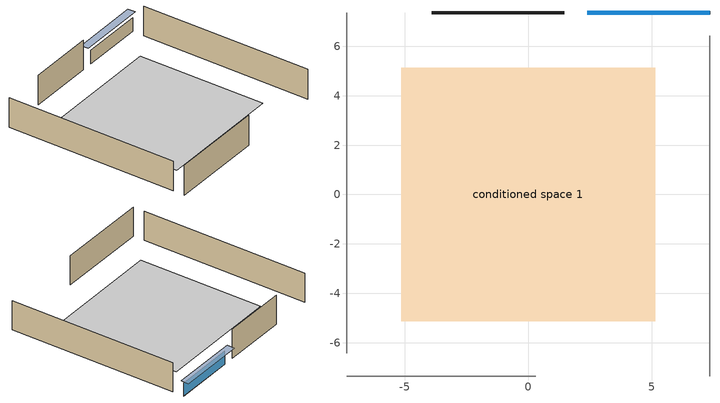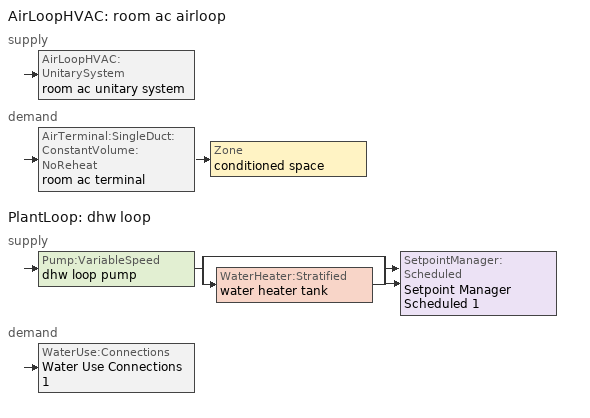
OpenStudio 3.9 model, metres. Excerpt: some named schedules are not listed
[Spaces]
conditioned space 1
 floor adiabatic (Floor1 construction): -5.14,-5.14 -5.14,5.14 5.14,5.14 5.14,-5.14 z6.1
 wall outside (Wall1 construction): 1.47,7.36 -3.9,7.36 z6.1:8.53
 wall outside (AdiabaticWallConstruction): 7.36,7.36 2.39,7.36 z6.1:7.22
 wall adiabatic (Wall2 construction): 7.36,-7.36 7.36,6.43 z6.1:8.53
 wall adiabatic (Wall3 construction): -7.36,-7.36 0.3,-7.36 z6.1:8.53
 wall adiabatic (Wall4 construction): -7.36,7.36 -7.36,-6.43 z6.1:8.53
 window (WindowConstruction): 7.36,7.36 2.4,7.36 z6.1:7.22
 ceiling adiabatic (Floor2 construction): 5.14,-5.14 5.14,5.14 -5.14,5.14 -5.14,-5.14 z6.1
shading: 2.09,7.36 7.67,7.36 7.67,7.97 2.09,7.97 z7.53
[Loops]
AirLoopHVAC 'room ac airloop'
 supply: AirLoopHVAC:UnitarySystem 'room ac unitary system'
 demand: AirTerminal:SingleDuct:ConstantVolume:NoReheat 'room ac terminal' > Zone 'conditioned space'
PlantLoop 'dhw loop'
 supply: Pump:VariableSpeed 'dhw loop pump' > split
  | bypass
  | WaterHeater:Stratified 'water heater tank'
  join > SetpointManager:Scheduled 'Setpoint Manager Scheduled 1'
 demand: WaterUse:Connections 'Water Use Connections 1'
[Site]
Renton Muni_WA: Latitude {deg}=47.49; Longitude {deg}=-122.21; Time Zone {hr}=-8; Elevation {m}=9; Terrain=Suburbs; Keep Site Location Information=Yes
[Site:GroundTemperature:Shallow]
9.86948, 8.64481, 8.54673, 9.1279, 11.461, 13.7832, 15.7964, 17.0717, 17.1801, 16.1428, 14.1809, 11.93
[Site:WaterMainsTemperature]
Calculation Method=Schedule; Temperature Schedule=mains temperature schedule
[Building]
Building 1
[Material] Roughness=Rough
Name | Thickness {m} | Conductivity {W/m-K} | Density {kg/m3} | Specific Heat {J/kg-K} | Thermal Absorptance | Solar Absorptance | Visible Absorptance
wood siding | 0.0254 | 0.102417 | 544.68 | 1172.36 | 0.9 | 0.85 | 0.85
wall rigid ins | 0.051816 | 0.029427 | 32.04 | 1214.23 | 0.9 | 0.7 | 0.7
osb sheathing 0.5 in. | 0.0127 | 0.115458 | 512.64 | 1214.23 | 0.9 | 0.7 | 0.7
wall stud and cavity | 0.1397 | 0.230639 | 139.0536 | 1170.24 | 0.9 | 0.7 | 0.7
gypsum board | 0.0127 | 0.160291 | 801 | 837.4 | 0.9 | 0.6 | 0.6
osb sheathing 0.5 in. 1; osb sheathing 0.5 in. 2; osb sheathing 0.5 in. 3 | 0.0127 | 0.115458 | 512.64 | 1214.23
wall stud and cavity 1 | 0.1397 | 0.506836 | 139.0536 | 1170.24 | 0.9 | 0.7 | 0.7
floor stud and cavity | 0.0889 | 2.00347 | 50.32683 | 1063.81 | 0.9 | 0.7 | 0.7
floor covering | 0.0127 | 9.015625 | 54.468 | 1339.84 | 0.9 | 0.6 | 0.6
ceiling stud and cavity | 0.0889 | 1.05181 | 20.9862 | 1087.66 | 0.9 | 0.7 | 0.7
gypsum board 1 | 0.00254 | 0.160291 | 801 | 837.4 | 0.9 | 0.6 | 0.6
wood siding 1 | 0.0254 | 0.102417 | 544.68 | 1172.36
wall rigid ins 1 | 0.512978 | 0.029427 | 32.04 | 1214.23 | 0.9 | 0.7 | 0.7
wall stud and cavity 2 | 0.0889 | 0.380278 | 52.3479 | 1209.89 | 0.9 | 0.7 | 0.7
wall stud and cavity 3 | 0.0889 | 0.391764 | 83.0341 | 1211.67 | 0.9 | 0.7 | 0.7
furniture material conditioned space 1 | 0.1524 | 0.115458 | 640.8 | 1214.23 | 0.9 | 0.6 | 0.6
[Construction]
Wall1 construction: wood siding, wall rigid ins, osb sheathing 0.5 in., wall stud and cavity, gypsum board
Wall2 construction: osb sheathing 0.5 in. 1, wall stud and cavity 1, gypsum board
Wall3 construction: osb sheathing 0.5 in. 2, wall stud and cavity 1, gypsum board
Wall4 construction: osb sheathing 0.5 in. 3, wall stud and cavity 1, gypsum board
Floor1 construction: floor stud and cavity, floor covering
Floor2 construction: ceiling stud and cavity, gypsum board 1
WindowConstruction: WindowMaterial
AdiabaticWallConstruction: wood siding 1, wall rigid ins 1, wall stud and cavity 2, gypsum board
PartitionWallConstruction: gypsum board, wall stud and cavity 3, gypsum board
furniture construction conditioned space 1: furniture material conditioned space 1
[WindowMaterial:SimpleGlazingSystem]
WindowMaterial: U-Factor {W/m2-K}=2.15764; Solar Heat Gain Coefficient=0.44
[ThermalZone]
conditioned space: Multiplier=1; Volume {m3}=257.797; Thermostat=conditioned space temperature setpoint; Use Ideal Air Loads=No
[Sizing:Zone]
conditioned space: Zone Cooling Design Supply Air Temperature Input Method=SupplyAirTemperature; Zone Cooling Design Supply Air Temperature {C}=14; Zone Cooling Design Supply Air Temperature Difference {deltaC}=11.11; Zone Heating Design Supply Air Temperature Input Method=SupplyAirTemperature; Zone Heating Design Supply Air Temperature {C}=40; Zone Heating Design Supply Air Temperature Difference {deltaC}=11.11; Zone Cooling Design Supply Air Humidity Ratio {kg-H2O/kg-air}=0.0085; Zone Heating Design Supply Air Humidity Ratio {kg-H2O/kg-air}=0.008; Cooling Design Air Flow Method=DesignDay; Heating Design Air Flow Method=DesignDay; Account for Dedicated Outdoor Air System=No; Dedicated Outdoor Air System Control Strategy=NeutralSupplyAir; Dedicated Outdoor Air Low Setpoint Temperature for Design {C}=autosize; Dedicated Outdoor Air High Setpoint Temperature for Design {C}=autosize; Zone Load Sizing Method=Sensible Load Only No Latent Load; Zone Latent Cooling Design Supply Air Humidity Ratio Input Method=HumidityRatioDifference; Zone Cooling Design Supply Air Humidity Ratio Difference {kgWater/kgDryAir}=0.005; Zone Latent Heating Design Supply Air Humidity Ratio Input Method=HumidityRatioDifference; Zone Humidification Design Supply Air Humidity Ratio Difference {kgWater/kgDryAir}=0.005; Sizing Option=Coincident
[Zone equipment]
conditioned space: room ac terminal, electric baseboard
[Space]
conditioned space 1: Thermal Zone=conditioned space; Volume {m3}=257.797
[ThermostatSetpoint:DualSetpoint]
conditioned space temperature setpoint: Heating Setpoint Temperature Schedule=heating setpoint; Cooling Setpoint Temperature Schedule=cooling setpoint; Temperature Difference Between Cutout And Setpoint {deltaC}=0
[SurfaceProperty:IncidentSolarMultiplier]
Window1: Incident Solar Multiplier=1; Incident Solar Multiplier Schedule=trans schedule winter=0.85 summer=0.7
[InternalMass:Definition] Design Level Calculation Method=SurfaceArea
Name | Construction | Surface Area {m2}
partition wall mass | PartitionWallConstruction | 105.724
furniture mass conditioned space 1 | furniture construction conditioned space 1 | 42.28946
[InternalMass] Space or SpaceType=conditioned space 1; Multiplier=1
Name | Internal Mass Definition
partition wall mass | partition wall mass
furniture mass conditioned space 1 | furniture mass conditioned space 1
[Coil:Cooling:DX:SingleSpeed]
room ac clg coil: Availability Schedule=Always On Discrete; Rated Total Cooling Capacity {W}=1113.38; Rated Sensible Heat Ratio=0.65; Rated COP {W/W}=3.48203; Rated Air Flow Rate {m3/s}=0.0466161; Rated Evaporator Fan Power Per Volume Flow Rate 2017 {W/(m3/s)}=773.3; Rated Evaporator Fan Power Per Volume Flow Rate 2023 {W/(m3/s)}=934.4; Total Cooling Capacity Function of Temperature Curve=Cool-CAP-fT1; Total Cooling Capacity Function of Flow Fraction Curve=Cool-CAP-fFF1; Energy Input Ratio Function of Temperature Curve=Cool-EIR-fT1; Energy Input Ratio Function of Flow Fraction Curve=Cool-EIR-fFF1; Part Load Fraction Correlation Curve=Cool-PLF-fPLR1; Minimum Outdoor Dry-Bulb Temperature for Compressor Operation {C}=-25; Nominal Time for Condensate Removal to Begin {s}=1000; Ratio of Initial Moisture Evaporation Rate and Steady State Latent Capacity=1.5; Maximum Cycling Rate {cycles/hr}=3; Latent Capacity Time Constant {s}=45; Condenser Type=AirCooled; Evaporative Condenser Effectiveness=0.9; Evaporative Condenser Air Flow Rate {m3/s}=autosize; Evaporative Condenser Pump Rated Power Consumption {W}=autosize; Crankcase Heater Capacity {W}=0; Maximum Outdoor Dry-Bulb Temperature for Crankcase Heater Operation {C}=10; Basin Heater Capacity {W/K}=0; Basin Heater Setpoint Temperature {C}=2
[Fan:SystemModel] Availability Schedule=Always On Discrete; Speed Control Method=Discrete; Electric Power Minimum Flow Rate Fraction=0.2; Design Pressure Rise {Pa}=500; Motor Efficiency=1; Motor In Air Stream Fraction=1; Design Electric Power Consumption {W}=autosize; Design Power Sizing Method=PowerPerFlow; Electric Power Per Unit Flow Rate Per Unit Pressure {W-s/m3-Pa}=1.66667; Fan Total Efficiency=0.7; Motor Loss Radiative Fraction=0
Name | Design Maximum Air Flow Rate {m3/s} | Electric Power Per Unit Flow Rate {W/(m3/s)} | Speed Flow Fraction 1 | Speed Electric Power Fraction 1
room ac supply fan | 0.0467228 | 1e-06 | 1 | 1
water heater fan | 0.0854225 | 97.8923
[EnergyManagementSystem:Sensor]
Name | Output Variable or Output Meter Index Key | Output Variable or Output Meter
room_ac_supply_fan_s | room ac supply fan | Fan Electricity Energy
room_ac_clg_coil_s | room ac clg coil | Cooling Coil Total Cooling Energy
htg_spt; htg_sp_s; htg_sp_s_1 | heating setpoint | Schedule Value
cond_zone_temp | conditioned space | Zone Air Temperature
oa_temp |  | Site Outdoor Air Drybulb Temperature
water_heater_amb_temp | other heated space | Schedule Value
water_heater_amb1_rh | Environment | Site Outdoor Air Relative Humidity
water_heater_amb2_rh | conditioned space | Zone Air Relative Humidity
water_heater_tl | water heater tank | Water Heater Heat Loss Rate
water_heater_sens_cool | water heater coil | Cooling Coil Sensible Cooling Rate
water_heater_lat_cool | water heater coil | Cooling Coil Latent Cooling Rate
water_heater_fan_pwr; water_heater_fan_energy | water heater fan | Fan Electricity Rate
water_heater_T_set | water heater setpoint | Schedule Value
water_heater_tank_energy | water heater tank | Water Heater Electricity Rate
water_heater_coil_energy | water heater coil | Cooling Coil Water Heating Electricity Rate
water_heater_tank_on_cycle_parasitic | water heater tank | Water Heater On Cycle Parasitic Electricity Rate
water_heater_tank_off_cycle_parasitic | water heater tank | Water Heater Off Cycle Parasitic Electricity Rate
fridge_tin_s; tin_s; tin_s_1 | conditioned space | Zone Mean Air Temperature
out_pb_s |  | Site Outdoor Air Barometric Pressure
out_wt_s |  | Site Outdoor Air Humidity Ratio
win_s | conditioned space | Zone Air Humidity Ratio
site_vw_s |  | Site Wind Speed
tout_s | conditioned space | Zone Outdoor Air Drybulb Temperature
cool_season | cooling season schedule | Schedule Value
room_ac_airloop_Fan_RTF_s | room ac supply fan | Fan Runtime Fraction
natural_vent_s | natural vent schedule | Schedule Value
clg_sp_s; clg_sp_s_1 | cooling setpoint | Schedule Value
mech_vent_range_fan_0_sch_s | mech vent range fan 0 schedule | Schedule Value
mech_vent_bath_fan_0_sch_s | mech vent bath fan 0 schedule | Schedule Value
clothes_dryer_exhaust_0_sch_s | clothes_dryer | Schedule Value
conditioned_space_htg_unmet_s | conditioned space | Zone Heating Setpoint Not Met Time
conditioned_space_clg_unmet_s | conditioned space | Zone Cooling Setpoint Not Met Time
htg_load_cond |  | Heating:EnergyTransfer:Zone:CONDITIONED SPACE
clg_load_cond |  | Cooling:EnergyTransfer:Zone:CONDITIONED SPACE
s_conv | Floor1 | Surface Inside Face Convection Heat Gain Energy
s_ig | Floor1 | Surface Inside Face Internal Gains Radiation Heat Gain Energy
s_sol | Floor1 | Surface Inside Face Solar Radiation Heat Gain Energy
s_lgt | Floor1 | Surface Inside Face Lights Radiation Heat Gain Energy
s_surf | Floor1 | Surface Inside Face Net Surface Thermal Radiation Heat Gain Energy
s_conv_1 | Floor2 | Surface Inside Face Convection Heat Gain Energy
s_ig_1 | Floor2 | Surface Inside Face Internal Gains Radiation Heat Gain Energy
s_sol_1 | Floor2 | Surface Inside Face Solar Radiation Heat Gain Energy
s_lgt_1 | Floor2 | Surface Inside Face Lights Radiation Heat Gain Energy
s_surf_1 | Floor2 | Surface Inside Face Net Surface Thermal Radiation Heat Gain Energy
ss_conv | Window1 | Surface Inside Face Convection Heat Gain Energy
ss_ig | Window1 | Surface Inside Face Internal Gains Radiation Heat Gain Energy
ss_surf | Window1 | Surface Inside Face Net Surface Thermal Radiation Heat Gain Energy
ss_trans_in | Window1 | Surface Window Transmitted Solar Radiation Rate
ss_back_out | Window1 | Surface Window Shortwave from Zone Back Out Window Heat Transfer Rate
ss_trans_out | Window1 | Surface Inside Face Initial Transmitted Diffuse Transmitted Out Window Solar Radiation Rate
s_conv_2 | Wall1 | Surface Inside Face Convection Heat Gain Energy
s_ig_2 | Wall1 | Surface Inside Face Internal Gains Radiation Heat Gain Energy
s_sol_2 | Wall1 | Surface Inside Face Solar Radiation Heat Gain Energy
s_lgt_2 | Wall1 | Surface Inside Face Lights Radiation Heat Gain Energy
s_surf_2 | Wall1 | Surface Inside Face Net Surface Thermal Radiation Heat Gain Energy
s_conv_3 | Wall2 | Surface Inside Face Convection Heat Gain Energy
s_ig_3 | Wall2 | Surface Inside Face Internal Gains Radiation Heat Gain Energy
s_sol_3 | Wall2 | Surface Inside Face Solar Radiation Heat Gain Energy
s_lgt_3 | Wall2 | Surface Inside Face Lights Radiation Heat Gain Energy
s_surf_3 | Wall2 | Surface Inside Face Net Surface Thermal Radiation Heat Gain Energy
s_conv_4 | Wall3 | Surface Inside Face Convection Heat Gain Energy
s_ig_4 | Wall3 | Surface Inside Face Internal Gains Radiation Heat Gain Energy
s_sol_4 | Wall3 | Surface Inside Face Solar Radiation Heat Gain Energy
s_lgt_4 | Wall3 | Surface Inside Face Lights Radiation Heat Gain Energy
s_surf_4 | Wall3 | Surface Inside Face Net Surface Thermal Radiation Heat Gain Energy
s_conv_5 | Wall4 | Surface Inside Face Convection Heat Gain Energy
s_ig_5 | Wall4 | Surface Inside Face Internal Gains Radiation Heat Gain Energy
s_sol_5 | Wall4 | Surface Inside Face Solar Radiation Heat Gain Energy
s_lgt_5 | Wall4 | Surface Inside Face Lights Radiation Heat Gain Energy
s_surf_5 | Wall4 | Surface Inside Face Net Surface Thermal Radiation Heat Gain Energy
im_conv | furniture mass conditioned space 1 | Surface Inside Face Convection Heat Gain Energy
im_ig | furniture mass conditioned space 1 | Surface Inside Face Internal Gains Radiation Heat Gain Energy
im_sol | furniture mass conditioned space 1 | Surface Inside Face Solar Radiation Heat Gain Energy
im_lgt | furniture mass conditioned space 1 | Surface Inside Face Lights Radiation Heat Gain Energy
im_surf | furniture mass conditioned space 1 | Surface Inside Face Net Surface Thermal Radiation Heat Gain Energy
im_conv_1 | partition wall mass | Surface Inside Face Convection Heat Gain Energy
im_ig_1 | partition wall mass | Surface Inside Face Internal Gains Radiation Heat Gain Energy
im_sol_1 | partition wall mass | Surface Inside Face Solar Radiation Heat Gain Energy
im_lgt_1 | partition wall mass | Surface Inside Face Lights Radiation Heat Gain Energy
im_surf_1 | partition wall mass | Surface Inside Face Net Surface Thermal Radiation Heat Gain Energy
airflow_gain | infil flow | Infiltration Sensible Heat Gain Energy
airflow_loss | infil flow | Infiltration Sensible Heat Loss Energy
airflow_gain_1 | natural vent flow | Infiltration Sensible Heat Gain Energy
airflow_loss_1 | natural vent flow | Infiltration Sensible Heat Loss Energy
airflow_gain_2 | whole house fan flow | Infiltration Sensible Heat Gain Energy
airflow_loss_2 | whole house fan flow | Infiltration Sensible Heat Loss Energy
mv_conv | mech vent bath fan 0 | Electric Equipment Convective Heating Energy
mv_rad | mech vent bath fan 0 | Electric Equipment Radiant Heating Energy
mv_conv_1 | mech vent house fan | Electric Equipment Convective Heating Energy
mv_rad_1 | mech vent house fan | Electric Equipment Radiant Heating Energy
mv_conv_2 | mech vent house fan cfis | Electric Equipment Convective Heating Energy
mv_rad_2 | mech vent house fan cfis | Electric Equipment Radiant Heating Energy
mv_conv_3 | mech vent range fan 0 | Electric Equipment Convective Heating Energy
mv_rad_3 | mech vent range fan 0 | Electric Equipment Radiant Heating Energy
mv_conv_4 | mech vent house fan latent load | Other Equipment Convective Heating Energy
mv_rad_4 | mech vent house fan latent load | Other Equipment Radiant Heating Energy
mv_conv_5 | mech vent house fan sensible load | Other Equipment Convective Heating Energy
mv_rad_5 | mech vent house fan sensible load | Other Equipment Radiant Heating Energy
ig_lgt_conv | interior lighting | Lights Convective Heating Energy
ig_lgt_rad | interior lighting | Lights Radiant Heating Energy
ig_lgt_vis | interior lighting | Lights Visible Radiation Heating Energy
ig_ee_conv | clothes dryer | Electric Equipment Convective Heating Energy
ig_ee_rad | clothes dryer | Electric Equipment Radiant Heating Energy
ig_ee_conv_1 | clothes washer | Electric Equipment Convective Heating Energy
ig_ee_rad_1 | clothes washer | Electric Equipment Radiant Heating Energy
ig_ee_conv_2 | cooking range | Electric Equipment Convective Heating Energy
ig_ee_rad_2 | cooking range | Electric Equipment Radiant Heating Energy
ig_ee_conv_3 | dishwasher | Electric Equipment Convective Heating Energy
ig_ee_rad_3 | dishwasher | Electric Equipment Radiant Heating Energy
ig_ee_conv_4 | fridge | Electric Equipment Convective Heating Energy
ig_ee_rad_4 | fridge | Electric Equipment Radiant Heating Energy
ig_ee_conv_5 | misc plug loads | Electric Equipment Convective Heating Energy
ig_ee_rad_5 | misc plug loads | Electric Equipment Radiant Heating Energy
ig_ee_conv_6 | misc tv | Electric Equipment Convective Heating Energy
ig_ee_rad_6 | misc tv | Electric Equipment Radiant Heating Energy
ig_ee_conv_7 | whole house fan | Electric Equipment Convective Heating Energy
ig_ee_rad_7 | whole house fan | Electric Equipment Radiant Heating Energy
ig_oe_conv | clothes dryer 1 | Other Equipment Convective Heating Energy
ig_oe_rad | clothes dryer 1 | Other Equipment Radiant Heating Energy
ig_oe_conv_1 | cooking range 1 | Other Equipment Convective Heating Energy
ig_oe_rad_1 | cooking range 1 | Other Equipment Radiant Heating Energy
ig_oe_conv_2 | general water use latent | Other Equipment Convective Heating Energy
ig_oe_rad_2 | general water use latent | Other Equipment Radiant Heating Energy
ig_oe_conv_3 | general water use sensible | Other Equipment Convective Heating Energy
ig_oe_rad_3 | general water use sensible | Other Equipment Radiant Heating Energy
ig_oe_conv_4 | water heater energy adjustment1 | Other Equipment Convective Heating Energy
ig_oe_rad_4 | water heater energy adjustment1 | Other Equipment Radiant Heating Energy
ig_ppl_conv | occupants | People Convective Heating Energy
ig_ppl_rad | occupants | People Radiant Heating Energy
[EnergyManagementSystem:Program]
room_ac_supply_fan_disaggregate_program: Set room_ac_supply_fan_clg = 0; If room_ac_clg_coil_s > 0; Set room_ac_supply_fan_clg = room_ac_supply_fan_s; EndIf
other_heated_space_Temperature_Program: Set other_heated_space_temp_sch = 0.0; Set other_heated_space_temp_sch = other_heated_space_temp_sch + (cond_zone_temp * 0.5); Set other_heated_space_temp_sch = other_heated_space_temp_sch + (oa_temp * 0.5); If other_heated_space_temp_sch < htg_spt; Set other_heated_space_temp_sch = htg_spt; EndIf
water_heater_InletAir: Set water_heater_Tamb_act = water_heater_amb_temp; Set water_heater_RHamb_act = 0; Set water_heater_RHamb_act = water_heater_RHamb_act + (water_heater_amb1_rh / 100) / 2; Set water_heater_RHamb_act = water_heater_RHamb_act + (water_heater_amb2_rh / 100) / 2
water_heater_Control: Set water_heater_HPWHSchedOverride = water_heater_T_set; If (water_heater_amb_temp<5.56) || (water_heater_amb_temp>48.89); Set water_heater_UESchedOverride = water_heater_T_set; Set water_heater_LESchedOverride = water_heater_T_set; Else; Set water_heater_UESchedOverride = water_heater_T_set - 9.0; Set water_heater_LESchedOverride = 0; EndIf
water_heater_hpwh_EC_adj: If WarmupFlag == 0; Set dhw_e_cons = water_heater_tank_energy + water_heater_tank_on_cycle_parasitic + water_heater_tank_off_cycle_parasitic + water_heater_coil_energy + water_heater_fan_energy; Set water_heater_hpwh_ec_adj_act = 0.0 * dhw_e_cons / 1; EndIf
fridge_schedule_program: Set Tin = fridge_tin_s*(9.0/5.0)+32.0; Set fridge_schedule_act = 0; If (Hour == 0); Set fridge_schedule_act = (-0.487+0.019*Tin); ElseIf (Hour == 1); Set fridge_schedule_act = (-0.34+0.016*Tin); ElseIf (Hour == 2); Set fridge_schedule_act = (-0.37+0.017*Tin); ElseIf (Hour == 3); Set fridge_schedule_act = (-0.361+0.016*Tin); ElseIf (Hour == 4); Set fridge_schedule_act = (-0.515+0.018*Tin); ElseIf (Hour == 5); Set fridge_schedule_act = (-0.684+0.021*Tin); ElseIf (Hour == 6); Set fridge_schedule_act = (-0.471+0.019*Tin); ElseIf (Hour == 7); Set fridge_schedule_act = (-0.159+0.015*Tin); ElseIf (Hour == 8); Set fridge_schedule_act = (-0.079+0.015*Tin); ElseIf (Hour == 9); Set fridge_schedule_act = (-0.417+0.019*Tin); ElseIf (Hour == 10); Set fridge_schedule_act = (-0.411+0.018*Tin); ElseIf (Hour == 11); Set fridge_schedule_act = (-0.386+0.018*Tin); ElseIf (Hour == 12); Set fridge_schedule_act = (-0.24+0.016*Tin); ElseIf (Hour == 13); Set fridge_schedule_act = (-0.314+0.017*Tin); ElseIf (Hour == 14); Set fridge_schedule_act = (-0.16+0.015*Tin); ElseIf (Hour == 15); Set fridge_schedule_act = (-0.121+0.015*Tin); ElseIf (Hour == 16); Set fridge_schedule_act = (-0.469+0.02*Tin); ElseIf (Hour == 17); Set fridge_schedule_act = (-0.412+0.02*Tin); ElseIf (Hour == 18); Set fridge_schedule_act = (-0.091+0.017*Tin); ElseIf (Hour == 19); Set fridge_schedule_act = (0.077+0.014*Tin); ElseIf (Hour == 20); Set fridge_schedule_act = (-0.118+0.016*Tin); ElseIf (Hour == 21); Set fridge_schedule_act = (-0.247+0.017*Tin); ElseIf (Hour == 22); Set fridge_schedule_act = (-0.445+0.019*Tin); ElseIf (Hour == 23); Set fridge_schedule_act = (-0.544+0.02*Tin); EndIf
natural_vent_program: Set Tin = tin_s; Set Tout = tout_s; Set Wout = out_wt_s; Set Pbar = out_pb_s; Set Phiout = (@RhFnTdbWPb Tout Wout Pbar); Set MaxHR = 0.0115; Set Tnvsp = (htg_sp_s + clg_sp_s) / 2; Set NVavail = natural_vent_s; Set ClgSsnAvail = cool_season; Set Qnv = 0; Set Qwhf = 0; Set whole_house_fan_act = 0; If ((Wout < MaxHR) && (Tin > Tout) && (Tin > Tnvsp) && (ClgSsnAvail > 0)); Set WHF_Flow = 0; Set Adj = (Tin-Tnvsp)/(Tin-Tout); Set Adj = (@Min Adj 1); Set Adj = (@Max Adj 0); If (WHF_Flow > 0); Set Qwhf = WHF_Flow*Adj; Set WHF_W = 0; Set whole_house_fan_act = WHF_W*Adj; ElseIf (NVavail > 0); Set NVArea = 2252.025431424; Set Cs = 8.968567957270247e-05; Set Cw = 0.00011520974050917007; Set Tdiff = Tin-Tout; Set dT = (@Abs Tdiff); Set Vwind = site_vw_s; Set SGNV = NVArea*Adj*((((Cs*dT)+(Cw*(Vwind^2)))^0.5)/1000); Set MaxNV = 1.4322031742976002; Set Qnv = (@Min SGNV MaxNV); EndIf; EndIf; Set natural_vent_flow_act = Qnv; Set whole_house_fan_flow_act = Qwhf; Set natural_vent_program_Qnv = Qnv; Set natural_vent_program_Qwhf = Qwhf
infil_program: Set p_m = 0.14; Set p_s = 0.22; Set s_m = 270; Set s_s = 370; Set z_m = 9.99744; Set z_s = 8.5344; Set f_t = (((s_m/z_m)^p_m)*((z_s/s_s)^p_s)); Set Tdiff = tin_s-tout_s; Set dT = @Abs Tdiff; Set c = 0.0033; Set Cs = 0.0571; Set Cw = 0.1639; Set n = 0.65; Set sft = (f_t*0.5); Set temp1 = ((c*Cw)*((sft*site_vw_s)^(2*n)))^2; Set Qinf = (((c*Cs*(dT^n))^2)+temp1)^0.5; Set Qinf = (@Max Qinf 0); Set mech_vent_house_fan_sensible_load_act = 0.0; Set mech_vent_house_fan_latent_load_act = 0.0; Set OASupInPb = out_pb_s; Set OASupInTemp = tout_s; Set OASupInW = out_wt_s; Set OASupRho = (@RhoAirFnPbTdbW OASupInPb OASupInTemp OASupInW); Set OASupCp = (@CpAirFnW OASupInW); Set OASupInEnth = (@HFnTdbW OASupInTemp OASupInW); Set ZoneTemp = tin_s; Set ZoneW = win_s; Set ZoneCp = (@CpAirFnW ZoneW); Set ZoneAirEnth = (@HFnTdbW ZoneTemp ZoneW); Set mech_vent_house_fan_cfis_act = 0.0; Set QWHV_cfis_sup = 0.0; Set QWHV_cfis_suppl_sup = 0.0; Set QWHV_cfis_suppl_exh = 0.0; Set Qrange = 0; Set Qrange = Qrange + 0.04719 * mech_vent_range_fan_0_sch_s; Set Qbath = 0; Set Qbath = Qbath + 0.0236 * mech_vent_bath_fan_0_sch_s; Set Qdryer = 0; Set Qdryer = Qdryer + 0.04791 * clothes_dryer_exhaust_0_sch_s; Set QWHV_sup = 0.0; Set QWHV_exh = 0.0; Set Qsupply = QWHV_sup + QWHV_cfis_sup + QWHV_cfis_suppl_sup; Set Qexhaust = Qrange + Qbath + Qdryer + QWHV_exh + QWHV_cfis_suppl_exh; Set Qfan = (@Max Qexhaust Qsupply); Set Qducts = 0; If Qducts < 0; Set Qsupply = Qsupply - Qducts; Else; Set Qexhaust = Qexhaust + Qducts; EndIf; Set Qfan_with_ducts = (@Max Qexhaust Qsupply); Set Qimb = (@Abs (Qsupply - Qexhaust)); If Qinf + Qimb > 0; Set Qtot = Qfan_with_ducts + (Qinf^2) / (Qinf + Qimb); Else; Set Qtot = Qfan_with_ducts; EndIf; Set Qinf_adj = Qtot - Qfan; Set infil_flow_act = Qinf_adj; Set infil_program_Qinf = Qinf_adj; Set infil_program_Qfan = Qfan; Set Qload = Qfan; Set Effectiveness_Sens = 0.0; Set Effectiveness_Lat = 0.0; Set Fan_MFR = Qload * OASupRho; Set ZoneInEnth = OASupInEnth; Set ZoneInTemp = OASupInTemp; Set FanTotalToCond = Fan_MFR * (ZoneInEnth - ZoneAirEnth); Set FanSensToCond = Fan_MFR * ZoneCp * (ZoneInTemp - ZoneTemp); Set FanLatToCond = FanTotalToCond - FanSensToCond; Set mech_vent_house_fan_sensible_load_act = mech_vent_house_fan_sensible_load_act + FanSensToCond; Set mech_vent_house_fan_latent_load_act = mech_vent_house_fan_latent_load_act + FanLatToCond
unmet_hours_program: Set htg_unmet_hours = 0; Set clg_unmet_hours = 0; Set unit_htg_unmet_hours = 0; If ((DayOfYear >= 1) && (DayOfYear <= 365)); Set unit_htg_unmet_hours = unit_htg_unmet_hours + conditioned_space_htg_unmet_s; If unit_htg_unmet_hours > htg_unmet_hours; Set htg_unmet_hours = unit_htg_unmet_hours; EndIf; EndIf; Set unit_clg_unmet_hours = 0; If ((DayOfYear >= 1) && (DayOfYear <= 365)); Set unit_clg_unmet_hours = unit_clg_unmet_hours + conditioned_space_clg_unmet_s; If unit_clg_unmet_hours > clg_unmet_hours; Set clg_unmet_hours = unit_clg_unmet_hours; EndIf; EndIf
total_loads_program: Set loads_htg_tot = 0; Set loads_clg_tot = 0; If htg_load_cond > 0; Set loads_htg_tot = loads_htg_tot + (htg_load_cond - clg_load_cond) * 1.0; EndIf; Set loads_htg_tot = (@Max loads_htg_tot 0); If clg_load_cond > 0; Set loads_clg_tot = loads_clg_tot + (clg_load_cond - htg_load_cond) * 1.0; EndIf; Set loads_clg_tot = (@Max loads_clg_tot 0)
component_loads_program: Set loads_htg_walls = 0; Set loads_htg_rim_joists = 0; Set loads_htg_foundation_walls = 0; Set loads_htg_floors = 0; Set loads_htg_slabs = 0; Set loads_htg_ceilings = 0; Set loads_htg_roofs = 0; Set loads_htg_windows_conduction = 0; Set loads_htg_windows_solar = 0; Set loads_htg_doors = 0; Set loads_htg_skylights_conduction = 0; Set loads_htg_skylights_solar = 0; Set loads_htg_internal_mass = 0; Set loads_htg_intgains = 0; Set loads_htg_lighting = 0; Set loads_htg_infil = 0; Set loads_htg_mechvent = 0; Set loads_htg_natvent = 0; Set loads_htg_whf = 0; Set loads_htg_ducts = 0; Set loads_clg_walls = 0; Set loads_clg_rim_joists = 0; Set loads_clg_foundation_walls = 0; Set loads_clg_floors = 0; Set loads_clg_slabs = 0; Set loads_clg_ceilings = 0; Set loads_clg_roofs = 0; Set loads_clg_windows_conduction = 0; Set loads_clg_windows_solar = 0; Set loads_clg_doors = 0; Set loads_clg_skylights_conduction = 0; Set loads_clg_skylights_solar = 0; Set loads_clg_internal_mass = 0; Set loads_clg_intgains = 0; Set loads_clg_lighting = 0; Set loads_clg_infil = 0; Set loads_clg_mechvent = 0; Set loads_clg_natvent = 0; Set loads_clg_whf = 0; Set loads_clg_ducts = 0; Set hr_walls = 0; Set hr_walls = hr_walls + s_conv_2 + s_ig_2 + s_sol_2 + s_lgt_2 + s_surf_2; Set hr_walls = hr_walls + s_conv_3 + s_ig_3 + s_sol_3 + s_lgt_3 + s_surf_3; Set hr_walls = hr_walls + s_conv_4 + s_ig_4 + s_sol_4 + s_lgt_4 + s_surf_4; Set hr_walls = hr_walls + s_conv_5 + s_ig_5 + s_sol_5 + s_lgt_5 + s_surf_5; Set hr_rim_joists = 0; Set hr_foundation_walls = 0; Set hr_floors = 0; Set hr_floors = hr_floors + s_conv + s_ig + s_sol + s_lgt + s_surf; Set hr_slabs = 0; Set hr_ceilings = 0; Set hr_ceilings = hr_ceilings + s_conv_1 + s_ig_1 + s_sol_1 + s_lgt_1 + s_surf_1; Set hr_roofs = 0; Set hr_windows_conduction = 0; Set hr_windows_conduction = hr_windows_conduction + ss_conv; Set hr_windows_conduction = hr_windows_conduction + ss_ig; Set hr_windows_conduction = hr_windows_conduction + ss_surf; Set hr_windows_solar = 0; Set hr_windows_solar = hr_windows_solar - ss_trans_in * ZoneTimestep * 3600 + ss_back_out * ZoneTimestep * 3600 + ss_trans_out * ZoneTimestep * 3600; Set hr_doors = 0; Set hr_skylights_conduction = 0; Set hr_skylights_solar = 0; Set hr_internal_mass = 0; Set hr_internal_mass = hr_internal_mass + im_conv + im_ig + im_sol + im_lgt + im_surf; Set hr_internal_mass = hr_internal_mass + im_conv_1 + im_ig_1 + im_sol_1 + im_lgt_1 + im_surf_1; Set hr_intgains = 0; Set hr_intgains = hr_intgains - ig_ee_conv - ig_ee_rad - ig_ee_conv_1 - ig_ee_rad_1 - ig_ee_conv_2 - ig_ee_rad_2 - ig_ee_conv_3 - ig_ee_rad_3 - ig_ee_conv_4 - ig_ee_rad_4 - ig_ee_conv_5 - ig_ee_rad_5 - ig_ee_conv_6 - ig_ee_rad_6 - ig_ee_conv_7 - ig_ee_rad_7 - ig_oe_conv - ig_oe_rad - ig_oe_conv_1 - ig_oe_rad_1 - ig_oe_conv_2 - ig_oe_rad_2 - ig_oe_conv_3 - ig_oe_rad_3 - ig_oe_conv_4 - ig_oe_rad_4 - ig_ppl_conv - ig_ppl_rad; Set hr_lighting = 0; Set hr_lighting = hr_lighting - ig_lgt_conv - ig_lgt_rad - ig_lgt_vis; Set hr_infil = 0; Set hr_infil = hr_infil - airflow_gain + airflow_loss; Set hr_natvent = 0; Set hr_natvent = hr_natvent - airflow_gain_1 + airflow_loss_1; Set hr_whf = 0; Set hr_whf = hr_whf - airflow_gain_2 + airflow_loss_2; Set hr_mechvent = 0; Set hr_mechvent = hr_mechvent - mv_conv - mv_rad - mv_conv_1 - mv_rad_1 - mv_conv_2 - mv_rad_2 - mv_conv_3 - mv_rad_3 - mv_conv_4 - mv_rad_4 - mv_conv_5 - mv_rad_5; Set hr_ducts = 0; Set htg_mode = 0; Set clg_mode = 0; If (htg_load_cond > 0); Set htg_mode = 1.0; ElseIf (clg_load_cond > 0); Set clg_mode = 1.0; Else; Set htg_season = 0; Set clg_season = 0; If ((DayOfYear >= 1) && (DayOfYear <= 365)); Set clg_season = 1; EndIf; If ((DayOfYear >= 1) && (DayOfYear <= 365)); Set htg_season = 1; EndIf; If ((airflow_gain_1 <> 0) || (airflow_loss_1 <> 0)) && (clg_season == 1); Set clg_mode = 1.0; ElseIf ((airflow_gain_2 <> 0) || (airflow_loss_2 <> 0)) && (clg_season == 1); Set clg_mode = 1.0; Else; Set Tmid_setpoint = (htg_sp_s_1 + clg_sp_s_1) / 2; If (tin_s_1 > Tmid_setpoint) && (clg_season == 1); Set clg_mode = 1.0; ElseIf (tin_s_1 < Tmid_setpoint) && (htg_season == 1); Set htg_mode = 1.0; EndIf; EndIf; EndIf; Set loads_htg_walls = loads_htg_walls + (hr_walls * htg_mode * 1); Set loads_htg_rim_joists = loads_htg_rim_joists + (hr_rim_joists * htg_mode * 1); Set loads_htg_foundation_walls = loads_htg_foundation_walls + (hr_foundation_walls * htg_mode * 1); Set loads_htg_floors = loads_htg_floors + (hr_floors * htg_mode * 1); Set loads_htg_slabs = loads_htg_slabs + (hr_slabs * htg_mode * 1); Set loads_htg_ceilings = loads_htg_ceilings + (hr_ceilings * htg_mode * 1); Set loads_htg_roofs = loads_htg_roofs + (hr_roofs * htg_mode * 1); Set loads_htg_windows_conduction = loads_htg_windows_conduction + (hr_windows_conduction * htg_mode * 1); Set loads_htg_windows_solar = loads_htg_windows_solar + (hr_windows_solar * htg_mode * 1); Set loads_htg_doors = loads_htg_doors + (hr_doors * htg_mode * 1); Set loads_htg_skylights_conduction = loads_htg_skylights_conduction + (hr_skylights_conduction * htg_mode * 1); Set loads_htg_skylights_solar = loads_htg_skylights_solar + (hr_skylights_solar * htg_mode * 1); Set loads_htg_internal_mass = loads_htg_internal_mass + (hr_internal_mass * htg_mode * 1); Set loads_htg_intgains = loads_htg_intgains + (hr_intgains * htg_mode * 1); Set loads_htg_lighting = loads_htg_lighting + (hr_lighting * htg_mode * 1); Set loads_htg_infil = loads_htg_infil + (hr_infil * htg_mode * 1); Set loads_htg_mechvent = loads_htg_mechvent + (hr_mechvent * htg_mode * 1); Set loads_htg_natvent = loads_htg_natvent + (hr_natvent * htg_mode * 1); Set loads_htg_whf = loads_htg_whf + (hr_whf * htg_mode * 1); Set loads_htg_ducts = loads_htg_ducts + (hr_ducts * htg_mode * 1); Set loads_clg_walls = loads_clg_walls + (-hr_walls * clg_mode * 1); Set loads_clg_rim_joists = loads_clg_rim_joists + (-hr_rim_joists * clg_mode * 1); Set loads_clg_foundation_walls = loads_clg_foundation_walls + (-hr_foundation_walls * clg_mode * 1); Set loads_clg_floors = loads_clg_floors + (-hr_floors * clg_mode * 1); Set loads_clg_slabs = loads_clg_slabs + (-hr_slabs * clg_mode * 1); Set loads_clg_ceilings = loads_clg_ceilings + (-hr_ceilings * clg_mode * 1); Set loads_clg_roofs = loads_clg_roofs + (-hr_roofs * clg_mode * 1); Set loads_clg_windows_conduction = loads_clg_windows_conduction + (-hr_windows_conduction * clg_mode * 1); Set loads_clg_windows_solar = loads_clg_windows_solar + (-hr_windows_solar * clg_mode * 1); Set loads_clg_doors = loads_clg_doors + (-hr_doors * clg_mode * 1); Set loads_clg_skylights_conduction = loads_clg_skylights_conduction + (-hr_skylights_conduction * clg_mode * 1); Set loads_clg_skylights_solar = loads_clg_skylights_solar + (-hr_skylights_solar * clg_mode * 1); Set loads_clg_internal_mass = loads_clg_internal_mass + (-hr_internal_mass * clg_mode * 1); Set loads_clg_intgains = loads_clg_intgains + (-hr_intgains * clg_mode * 1); Set loads_clg_lighting = loads_clg_lighting + (-hr_lighting * clg_mode * 1); Set loads_clg_infil = loads_clg_infil + (-hr_infil * clg_mode * 1); Set loads_clg_mechvent = loads_clg_mechvent + (-hr_mechvent * clg_mode * 1); Set loads_clg_natvent = loads_clg_natvent + (-hr_natvent * clg_mode * 1); Set loads_clg_whf = loads_clg_whf + (-hr_whf * clg_mode * 1); Set loads_clg_ducts = loads_clg_ducts + (-hr_ducts * clg_mode * 1)
total_airflows_program: Set total_infil_flow_rate = 0; Set total_mechvent_flow_rate = 0; Set total_natvent_flow_rate = 0; Set total_whf_flow_rate = 0; Set total_infil_flow_rate = total_infil_flow_rate + (infil_program_Qinf * 1); Set total_mechvent_flow_rate = total_mechvent_flow_rate + (infil_program_Qfan * 1); Set total_natvent_flow_rate = total_natvent_flow_rate + (natural_vent_program_Qnv * 1); Set total_whf_flow_rate = total_whf_flow_rate + (natural_vent_program_Qwhf * 1)
[EnergyManagementSystem:ProgramCallingManager]
room_ac_supply_fan_disaggregate_program_calling_manager: EndOfSystemTimestepBeforeHVACReporting; room_ac_supply_fan_disaggregate_program
other_heated_space_Temperature_Program_calling_manager: EndOfSystemTimestepAfterHVACReporting; other_heated_space_Temperature_Program
water_heater_ProgramManager: InsideHVACSystemIterationLoop; water_heater_Control; water_heater_InletAir
water_heater_hpwh_EC_adj_ProgramManager: EndOfSystemTimestepBeforeHVACReporting; water_heater_hpwh_EC_adj
fridge_schedule_program_calling_manager: BeginZoneTimestepAfterInitHeatBalance; fridge_schedule_program
natural_vent_program_calling_manager: BeginZoneTimestepAfterInitHeatBalance; natural_vent_program
infil_program_calling_manager: BeginZoneTimestepAfterInitHeatBalance; infil_program
unmet_hours_program_calling_manager: EndOfZoneTimestepBeforeZoneReporting; unmet_hours_program
total_loads_program_calling_manager: EndOfZoneTimestepAfterZoneReporting; total_loads_program
component_loads_program_calling_manager: EndOfZoneTimestepAfterZoneReporting; component_loads_program
total_airflows_program_calling_manager: EndOfZoneTimestepAfterZoneReporting; total_airflows_program
[EnergyManagementSystem:OutputVariable]
room ac supply fan disaggregate clg: EMS Variable=room_ac_supply_fan_clg; Type of Data in Variable=Summed; Update Frequency=SystemTimestep; EMS Program or Subroutine=room_ac_supply_fan_disaggregate_program; Units=J
[AirLoopHVAC:UnitarySystem]
room ac unitary system: Control Type=Load; Controlling Zone or Thermostat Location=conditioned space; Dehumidification Control Type=None; Availability Schedule=Always On Discrete; Supply Fan=room ac supply fan; Fan Placement=BlowThrough; Supply Air Fan Operating Mode Schedule=room ac auto fan schedule; DX Heating Coil Sizing Ratio=1; Cooling Coil=room ac clg coil; Use DOAS DX Cooling Coil=No; DOAS DX Cooling Coil Leaving Minimum Air Temperature {C}=2; Latent Load Control=SensibleOnlyLoadControl; Supply Air Flow Rate Method During Cooling Operation=SupplyAirFlowRate; Supply Air Flow Rate During Cooling Operation {m3/s}=0.0467228; Supply Air Flow Rate Method During Heating Operation=SupplyAirFlowRate; Supply Air Flow Rate During Heating Operation {m3/s}=0; Supply Air Flow Rate Method When No Cooling or Heating is Required=SupplyAirFlowRate; Supply Air Flow Rate When No Cooling or Heating is Required {m3/s}=0; No Load Supply Air Flow Rate Control Set To Low Speed=Yes; Maximum Supply Air Temperature {C}=48.8889; Maximum Outdoor Dry-Bulb Temperature for Supplemental Heater Operation {C}=21; Ancilliary On-Cycle Electric Power {W}=0; Ancilliary Off-Cycle Electric Power {W}=0
[AirLoopHVAC]
room ac airloop: Availability Schedule=Always On Discrete; Design Supply Air Flow Rate {m3/s}=0.0467228; Design Return Air Flow Fraction of Supply Air Flow=1
[Sizing:System]
room ac airloop: Central Heating Maximum System Air Flow Ratio=0.3; Preheat Design Temperature {C}=7; Preheat Design Humidity Ratio {kg-H2O/kg-Air}=0.008; Precool Design Temperature {C}=12.8; Precool Design Humidity Ratio {kg-H2O/kg-Air}=0.008; Central Cooling Design Supply Air Temperature {C}=12.8; Central Heating Design Supply Air Temperature {C}=16.7; 100% Outdoor Air in Cooling=Yes; 100% Outdoor Air in Heating=Yes; Central Cooling Design Supply Air Humidity Ratio {kg-H2O/kg-Air}=0.0085; Zone Maximum Outdoor Air Fraction=1; Cooling Supply Air Flow Rate Per Floor Area {m3/s-m2}=0.00996765; Cooling Fraction of Autosized Cooling Supply Air Flow Rate=1; Cooling Supply Air Flow Rate Per Unit Cooling Capacity {m3/s-W}=3.94755e-05; Heating Supply Air Flow Rate Per Floor Area {m3/s-m2}=0.00996765; Heating Fraction of Autosized Heating Supply Air Flow Rate=1; Heating Fraction of Autosized Cooling Supply Air Flow Rate=1; Heating Supply Air Flow Rate Per Unit Heating Capacity {m3/s-W}=3.15882e-05; Cooling Design Capacity Method=CoolingDesignCapacity; Cooling Design Capacity {W}=autosize; Cooling Design Capacity Per Floor Area {W/m2}=234.7; Fraction of Autosized Cooling Design Capacity=1; Heating Design Capacity Method=HeatingDesignCapacity; Heating Design Capacity {W}=autosize; Heating Design Capacity Per Floor Area {W/m2}=157; Fraction of Autosized Heating Design Capacity=1; Central Cooling Capacity Control Method=OnOff; Occupant Diversity=autosize
[AirTerminal:SingleDuct:ConstantVolume:NoReheat]
room ac terminal: Availability Schedule=Always On Discrete; Maximum Air Flow Rate {m3/s}=0.0467228
[ZoneHVAC:Baseboard:Convective:Electric]
electric baseboard: Availability Schedule=Always On Discrete; Nominal Capacity {W}=477.706; Efficiency=1
[EnergyManagementSystem:Actuator]
Name | Actuated Component | Actuated Component Type | Actuated Component Control Type | Zone or Space
other_heated_space_temp_sch | other heated space | Schedule:Constant | Schedule Value
water_heater_Tamb_act | water heater Tamb act | Schedule:Constant | Schedule Value
water_heater_RHamb_act | water heater RHamb act | Schedule:Constant | Schedule Value
water_heater_LESchedOverride | water heater BottomElementSetpoint | Schedule:Constant | Schedule Value
water_heater_UESchedOverride | water heater TopElementSetpoint | Schedule:Constant | Schedule Value
water_heater_HPWHSchedOverride | water heater setpoint | Schedule:Constant | Schedule Value
water_heater_hpwh_ec_adj_act | water heater energy adjustment1 | OtherEquipment | Power Level | conditioned space 1
fridge_schedule_act | fridge schedule | Schedule:Constant | Schedule Value
natural_vent_flow_act | natural vent flow | Zone Infiltration | Air Exchange Flow Rate
whole_house_fan_flow_act | whole house fan flow | Zone Infiltration | Air Exchange Flow Rate
whole_house_fan_act | whole house fan | ElectricEquipment | Electricity Rate | conditioned space 1
mech_vent_house_fan_cfis_act | mech vent house fan cfis | ElectricEquipment | Electricity Rate | conditioned space 1
mech_vent_house_fan_sensible_load_act | mech vent house fan sensible load | OtherEquipment | Power Level | conditioned space 1
mech_vent_house_fan_latent_load_act | mech vent house fan latent load | OtherEquipment | Power Level | conditioned space 1
infil_flow_act | infil flow | Zone Infiltration | Air Exchange Flow Rate
[PlantLoop]
dhw loop: Fluid Type=Water; Glycol Concentration=0; Maximum Loop Flow Rate {m3/s}=0.01; Plant Loop Volume {m3}=0.003; Load Distribution Scheme=Optimal
[Sizing:Plant]
dhw loop: Loop Type=Heating; Design Loop Exit Temperature {C}=51.6667; Loop Design Temperature Difference {deltaC}=5.55556; Sizing Option=NonCoincident; Zone Timesteps in Averaging Window=1; Coincident Sizing Factor Mode=None
[Pump:VariableSpeed]
dhw loop pump: Rated Flow Rate {m3/s}=0.01; Rated Pump Head {Pa}=1; Rated Power Consumption {W}=0; Motor Efficiency=0.85; Fraction of Motor Inefficiencies to Fluid Stream=0; Coefficient 1 of the Part Load Performance Curve=0; Coefficient 2 of the Part Load Performance Curve=1; Coefficient 3 of the Part Load Performance Curve=0; Coefficient 4 of the Part Load Performance Curve=0; Minimum Flow Rate {m3/s}=0; Pump Control Type=Intermittent; Skin Loss Radiative Fraction=0.5; Design Power Sizing Method=PowerPerFlowPerPressure; Design Electric Power per Unit Flow Rate {W/(m3/s)}=348701.1; Design Shaft Power per Unit Flow Rate per Unit Head {W-s/m3-Pa}=1.28205; Design Minimum Flow Rate Fraction=0
[SetpointManager:Scheduled]
Setpoint Manager Scheduled 1: Control Variable=Temperature; Schedule=dhw temp
[Coil:WaterHeating:AirToWaterHeatPump:Wrapped]
water heater coil: Rated Heating Capacity {W}=1838.43; Rated COP {W/W}=3.676805; Rated Sensible Heat Ratio=0.88; Rated Evaporator Inlet Air Dry-Bulb Temperature {C}=19.7222; Rated Evaporator Inlet Air Wet-Bulb Temperature {C}=13.5681; Rated Condenser Water Temperature {C}=48.89; Rated Evaporator Air Flow Rate {m3/s}=0.0854225; Evaporator Fan Power Included in Rated COP=Yes; Crankcase Heater Capacity {W}=0; Maximum Ambient Temperature for Crankcase Heater Operation {C}=0; Evaporator Air Temperature Type for Curve Objects=WetBulbTemperature; Heating Capacity Function of Temperature Curve=HPWH-Cap-fT; Heating Capacity Function of Air Flow Fraction Curve=HPWH-Htg-Cap-FF; Heating COP Function of Temperature Curve=HPWH-COP-fT; Heating COP Function of Air Flow Fraction Curve=HPWH-Htg-COP-FF; Part Load Fraction Correlation Curve=HPWH-COP-fPLR
[WaterHeater:Stratified]
water heater tank: Tank Volume {m3}=0.170344; Tank Height {m}=1.0335; Tank Shape=VerticalCylinder; Maximum Temperature Limit {C}=90; Heater Priority Control=MasterSlave; Heater 1 Setpoint Temperature Schedule=water heater TopElementSetpoint; Heater 1 Deadband Temperature Difference {deltaC}=18.5; Heater 1 Capacity {W}=4500.11; Heater 1 Height {m}=0.818187; Heater 2 Setpoint Temperature Schedule=water heater BottomElementSetpoint; Heater 2 Deadband Temperature Difference {deltaC}=3.89; Heater 2 Capacity {W}=4500.11; Heater 2 Height {m}=0.215312; Heater Fuel Type=Electricity; Heater Thermal Efficiency=1; Off Cycle Parasitic Fuel Consumption Rate {W}=3; Off Cycle Parasitic Fuel Type=Electricity; Off Cycle Parasitic Heat Fraction to Tank=0; Off Cycle Parasitic Height {m}=0; On Cycle Parasitic Fuel Consumption Rate {W}=3; On Cycle Parasitic Fuel Type=Electricity; On Cycle Parasitic Heat Fraction to Tank=0; On Cycle Parasitic Height {m}=0; Ambient Temperature Indicator=Schedule; Ambient Temperature Schedule=water heater Tamb act; Uniform Skin Loss Coefficient per Unit Area to Ambient Temperature {W/m2-K}=1.04512; Skin Loss Fraction to Zone=1; Off Cycle Flue Loss Coefficient to Ambient Temperature {W/K}=0; Off Cycle Flue Loss Fraction to Zone=1; Use Side Effectiveness=1; Use Side Inlet Height {m}=0; Use Side Outlet Height {m}=autocalculate; Source Side Effectiveness=1; Source Side Inlet Height {m}=0; Source Side Outlet Height {m}=0; Inlet Mode=Fixed; Use Side Design Flow Rate {m3/s}=0.00283433; Source Side Design Flow Rate {m3/s}=0; Indirect Water Heating Recovery Time {hr}=1.5; Number of Nodes=6; Additional Destratification Conductivity {W/m-K}=0; Node 1 Additional Loss Coefficient {W/m2-K}=0; Node 2 Additional Loss Coefficient {W/m2-K}=0; Node 3 Additional Loss Coefficient {W/m2-K}=0; Node 4 Additional Loss Coefficient {W/m2-K}=0; Node 5 Additional Loss Coefficient {W/m2-K}=0; Node 6 Additional Loss Coefficient {W/m2-K}=0; Node 7 Additional Loss Coefficient {W/m2-K}=0; Node 8 Additional Loss Coefficient {W/m2-K}=0; Node 9 Additional Loss Coefficient {W/m2-K}=0; Node 10 Additional Loss Coefficient {W/m2-K}=0; Node 11 Additional Loss Coefficient {W/m2-K}=0; Node 12 Additional Loss Coefficient {W/m2-K}=0
[WaterHeater:Sizing]
water heater tank: Design Mode=PeakDraw; Time Storage Can Meet Peak Draw {hr}=0.538503; Time for Tank Recovery {hr}=0; Nominal Tank Volume for Autosizing Plant Connections {m3}=1
[WaterHeater:HeatPump:WrappedCondenser]
water heater hpwh: Compressor Setpoint Temperature Schedule=water heater setpoint; Dead Band Temperature Difference {deltaC}=3.89; Condenser Bottom Location {m}=0.0430625; Condenser Top Location {m}=0.559813; Evaporator Air Flow Rate {m3/s}=0.0854225; Inlet Air Configuration=Schedule; Inlet Air Temperature Schedule=water heater Tamb act; Inlet Air Humidity Schedule=water heater RHamb act; Tank=water heater tank; DX Coil=water heater coil; Minimum Inlet Air Temperature for Compressor Operation {C}=5.55556; Maximum Inlet Air Temperature for Compressor Operation {C}=48.8889; Compressor Location=Schedule; Compressor Ambient Temperature Schedule=water heater Tamb act; Fan=water heater fan; Fan Placement=DrawThrough; On Cycle Parasitic Electric Load {W}=0; Off Cycle Parasitic Electric Load {W}=0; Parasitic Heat Rejection Location=Outdoors; Inlet Air Mixer Schedule=Always On Discrete; Tank Element Control Logic=MutuallyExclusive; Control Sensor 1 Height In Stratified Tank {m}=0.818187; Control Sensor 1 Weight=0.75; Control Sensor 2 Height In Stratified Tank {m}=0.301438
[OtherEquipment:Definition] Design Level Calculation Method=EquipmentLevel
Name | Design Level {W} | Fraction Latent | Fraction Radiant | Fraction Lost
water heater energy adjustment1 | 0.01 | 0 | 0 | 1
clothes dryer 2 | 0 | 0.015 | 0.081 | 0.85
cooking range 2 | 0 | 0.08 | 0.432 | 0.2
general water use sensible | -40.426 | 0 | 0.6 | 0
general water use latent | 41.0191 | 1 | 0 | 0
mech vent house fan sensible load | 0 | 0 | 0 | 0
mech vent house fan latent load | 0 | 1 | 0 | 0
[OtherEquipment] Space or SpaceType=conditioned space 1
Name | Other Equipment Definition | Schedule | Fuel Type
water heater energy adjustment1 | water heater energy adjustment1 | Always On Discrete | Electricity
clothes dryer 1 | clothes dryer 2 | clothes_dryer | Electricity
cooking range 1 | cooking range 2 | cooking_range | Electricity
general water use sensible | general water use sensible | general water use schedule
general water use latent | general water use latent | general water use schedule
mech vent house fan sensible load | mech vent house fan sensible load | Always On Discrete
mech vent house fan latent load | mech vent house fan latent load | Always On Discrete
[WaterUse:Connections]
Water Use Connections 1: Drain Water Heat Exchanger Type=None; Drain Water Heat Exchanger Destination=Plant; Water Use Equipment Name 1=dhw fixtures; Water Use Equipment Name 2=dhw distribution waste; Water Use Equipment Name 3=clothes washer; Water Use Equipment Name 4=dishwasher
[External:File]
External File 1: File=in.schedules.csv
[ElectricEquipment:Definition] Design Level Calculation Method=EquipmentLevel
Name | Design Level {W} | Fraction Latent | Fraction Radiant | Fraction Lost
clothes washer | 294.529 | 0.03 | 0.162 | 0.7
clothes dryer | 2055.97 | 0.015 | 0.081 | 0.85
dishwasher | 359.67 | 0.3 | 0.18 | 0.4
fridge | 41.5354 | 0 | 0.6 | 0
cooking range | 1131.9 | 0.08 | 0.432 | 0.2
misc tv | 138.768 | 0 | 0.6 | 0
misc plug loads | 93.0777 | 0.021 | 0.558 | 0.049
whole house fan; mech vent house fan | 0 | 0 | 0 | 1
mech vent house fan cfis | 0 | 0 | 0 | 0
mech vent range fan 0 | 30 | 0 | 0 | 1
mech vent bath fan 0 | 15 | 0 | 0 | 1
[ElectricEquipment] Space or SpaceType=conditioned space 1
Name | Electric Equipment Definition | Schedule
clothes washer | clothes washer | clothes_washer
clothes dryer | clothes dryer | clothes_dryer
dishwasher | dishwasher | dishwasher
fridge | fridge | fridge schedule
cooking range | cooking range | cooking_range
misc tv | misc tv | plug_loads_tv
misc plug loads | misc plug loads | plug_loads_other
whole house fan | whole house fan | Always On Discrete
mech vent house fan | mech vent house fan | mech vent house fan schedule
mech vent house fan cfis | mech vent house fan cfis | mech vent house fan cfis schedule
mech vent range fan 0 | mech vent range fan 0 | mech vent range fan 0 schedule
mech vent bath fan 0 | mech vent bath fan 0 | mech vent bath fan 0 schedule
[WaterUse:Equipment:Definition]
Name | Peak Flow Rate {m3/s} | Target Temperature Schedule
dhw fixtures | 2.90885e-05 | mixed water temperature schedule
dhw distribution waste | 1.04555e-05 | mixed water temperature schedule
clothes washer | 6.31731e-06
dishwasher | 3.27342e-06
[WaterUse:Equipment]
Name | Water Use Equipment Definition | Flow Rate Fraction Schedule
dhw fixtures | dhw fixtures | hot_water_fixtures
dhw distribution waste | dhw distribution waste | hot_water_fixtures
clothes washer | clothes washer | hot_water_clothes_washer
dishwasher | dishwasher | hot_water_dishwasher
[Lights:Definition]
interior lighting: Design Level Calculation Method=LightingLevel; Lighting Level {W}=642.288; Fraction Radiant=0.6; Fraction Visible=0.2; Return Air Fraction=0
[Lights]
interior lighting: Lights Definition=interior lighting; Space or SpaceType=conditioned space 1; Schedule=lighting_interior; Fraction Replaceable=1
[Exterior:Lights:Definition]
exterior lighting: Design Level {W}=36.1085
[Exterior:Lights]
exterior lighting: Exterior Lights Definition=exterior lighting; Schedule=exterior lighting schedule
[People:Definition]
occupants: Number of People Calculation Method=People; Number of People {people}=2; Fraction Radiant=0.314171; Sensible Heat Fraction=0.56303; Carbon Dioxide Generation Rate {m3/s-W}=0; Enable ASHRAE 55 Comfort Warnings=No; Mean Radiant Temperature Calculation Type=EnclosureAveraged
[People]
occupants: People Definition=occupants; Space or SpaceType=conditioned space 1; Number of People Schedule=occupants; Activity Level Schedule=occupants activity schedule; Multiplier=1
[EnergyManagementSystem:InternalVariable]
room_ac_airloop_max_sup_fan_mfr: Internal Data Index Key=room ac supply fan; Internal Data Type=Fan Maximum Mass Flow Rate
[SpaceInfiltration:DesignFlowRate] Space or SpaceType=conditioned space 1; Schedule=Always On Discrete; Design Flow Rate Calculation Method=Flow/Space; Design Flow Rate {m3/s}=0
natural vent flow; whole house fan flow; infil flow
[Schedule:Ruleset]
Name | Default Day Schedule
heating setpoint | heating setpoint default day
cooling setpoint | cooling setpoint default day
trans schedule winter=0.85 summer=0.7 | trans schedule winter=0.85 summer=0.7 default day
exterior lighting schedule | exterior lighting schedule default day
general water use schedule | general water use schedule default day
cooling season schedule | cooling season schedule default day
natural vent schedule | natural vent schedule default day
mech vent range fan 0 schedule | mech vent range fan 0 schedule default day
mech vent bath fan 0 schedule | mech vent bath fan 0 schedule default day
[Schedule:Day]
heating setpoint default day; cooling setpoint default day; trans schedule winter=0.85 summer=0.7 default day; exterior lighting schedule default day; general water use schedule default day; cooling season schedule default day; natural vent schedule default day; mech vent range fan 0 schedule default day; mech vent bath fan 0 schedule default day: 24, 0, 0
[Schedule:Rule] Apply Sunday=Yes; Apply Monday=Yes; Apply Tuesday=Yes; Apply Wednesday=Yes; Apply Thursday=Yes; Apply Friday=Yes; Apply Saturday=Yes; Date Specification Type=DateRange; Start Day=1
Name | Schedule Ruleset | Rule Order | Day Schedule | Start Month | End Month | End Day
heating setpoint allday rule | heating setpoint | 0 | heating setpoint day | 1 | 12 | 31
cooling setpoint allday rule | cooling setpoint | 0 | cooling setpoint day | 1 | 12 | 31
trans schedule winter=0.85 summer=0.7 allday rule | trans schedule winter=0.85 summer=0.7 | 2 | trans schedule winter=0.85 summer=0.7 day | 1 | 5 | 31
trans schedule winter=0.85 summer=0.7 allday rule 1 | trans schedule winter=0.85 summer=0.7 | 1 | trans schedule winter=0.85 summer=0.7 day 1 | 6 | 9 | 30
trans schedule winter=0.85 summer=0.7 allday rule 2 | trans schedule winter=0.85 summer=0.7 | 0 | trans schedule winter=0.85 summer=0.7 day 2 | 10 | 12 | 31
exterior lighting schedule allday rule | exterior lighting schedule | 11 | exterior lighting schedule day | 1 | 1 | 31
exterior lighting schedule allday rule 1 | exterior lighting schedule | 10 | exterior lighting schedule day 1 | 2 | 2 | 28
exterior lighting schedule allday rule 2 | exterior lighting schedule | 9 | exterior lighting schedule day 2 | 3 | 3 | 31
exterior lighting schedule allday rule 3 | exterior lighting schedule | 8 | exterior lighting schedule day 3 | 4 | 4 | 30
exterior lighting schedule allday rule 4 | exterior lighting schedule | 7 | exterior lighting schedule day 4 | 5 | 5 | 31
exterior lighting schedule allday rule 5 | exterior lighting schedule | 6 | exterior lighting schedule day 5 | 6 | 6 | 30
exterior lighting schedule allday rule 6 | exterior lighting schedule | 5 | exterior lighting schedule day 6 | 7 | 7 | 31
exterior lighting schedule allday rule 7 | exterior lighting schedule | 4 | exterior lighting schedule day 7 | 8 | 8 | 31
exterior lighting schedule allday rule 8 | exterior lighting schedule | 3 | exterior lighting schedule day 8 | 9 | 9 | 30
exterior lighting schedule allday rule 9 | exterior lighting schedule | 2 | exterior lighting schedule day 9 | 10 | 10 | 31
exterior lighting schedule allday rule 10 | exterior lighting schedule | 1 | exterior lighting schedule day 10 | 11 | 11 | 30
exterior lighting schedule allday rule 11 | exterior lighting schedule | 0 | exterior lighting schedule day 11 | 12 | 12 | 31
general water use schedule allday rule | general water use schedule | 0 | general water use schedule day | 1 | 12 | 31
cooling season schedule allday rule | cooling season schedule | 2 | cooling season schedule day | 1 | 5 | 31
cooling season schedule allday rule 1 | cooling season schedule | 1 | cooling season schedule day 1 | 6 | 9 | 30
cooling season schedule allday rule 2 | cooling season schedule | 0 | cooling season schedule day 2 | 10 | 12 | 31
mech vent range fan 0 schedule allday rule | mech vent range fan 0 schedule | 0 | mech vent range fan 0 schedule day | 1 | 12 | 31
mech vent bath fan 0 schedule allday rule | mech vent bath fan 0 schedule | 0 | mech vent bath fan 0 schedule day | 1 | 12 | 31
[Curve:Biquadratic] Maximum Value of x=100; Maximum Value of y=100
Name | Coefficient1 Constant | Coefficient2 x | Coefficient3 x**2 | Coefficient4 y | Coefficient5 y**2 | Coefficient6 x*y | Minimum Value of x | Minimum Value of y
Cool-CAP-fT1 | 1.55736 | -0.0744482 | 0.0030986 | 0.00145958 | -4.1148e-05 | -0.000426714 | -100 | -100
Cool-EIR-fT1 | -0.350448 | 0.11681 | -0.00339951 | -0.00122609 | 0.000600809 | -0.000466884 | -100 | -100
HPWH-Cap-fT | 0.563 | 0.0437 | 3.9e-05 | 0.0055 | -0.000148 | -0.000145 | 0 | 0
HPWH-COP-fT | 1.1332 | 0.063 | -9.79e-05 | -0.00972 | -2.14e-05 | -0.000686 | 0 | 0
[Curve:Quadratic] Coefficient3 x**2=0; Minimum Value of x=0
Name | Coefficient1 Constant | Coefficient2 x | Maximum Value of x | Minimum Curve Output | Maximum Curve Output
Cool-CAP-fFF1; Cool-EIR-fFF1 | 1 | 0 | 2 | 0 | 2
Cool-PLF-fPLR1 | 0.78 | 0.22 | 1 | 0.7 | 1
[Schedule:Constant]
Name | Value
Always On Discrete; mech vent house fan schedule; mech vent house fan cfis schedule | 1
room ac auto fan schedule; other heated space; water heater TopElementSetpoint; water heater BottomElementSetpoint; fridge schedule | 0
dhw temp; water heater setpoint | 51.6667
water heater Tamb act | 23
water heater RHamb act | 0.5
mixed water temperature schedule | 40.5556
occupants activity schedule | 117.228
[Curve:Cubic] Coefficient1 Constant=1; Coefficient2 x=0; Coefficient3 x**2=0; Coefficient4 x**3=0; Minimum Value of x=0
Name | Maximum Value of x
HPWH-Htg-Cap-FF; HPWH-Htg-COP-FF | 100
HPWH-COP-fPLR | 1
[Schedule:File] External File=External File 1; Rows to Skip at Top=1; Number of Hours of Data=8760; Interpolate to Timestep=Yes; Minutes per Item=15; Translate File With Relative Path=Yes
Name | Column Number
clothes_washer | 8
clothes_dryer | 9
dishwasher | 6
cooking_range | 10
hot_water_fixtures | 11
hot_water_clothes_washer | 7
hot_water_dishwasher | 5
lighting_interior | 4
plug_loads_tv | 3
plug_loads_other | 2
occupants | 1
